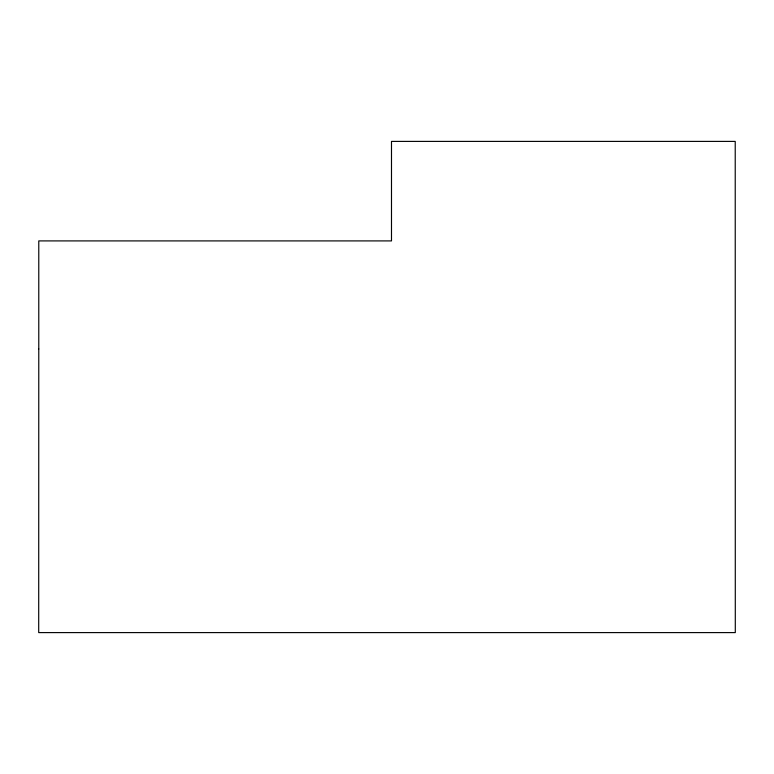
<?xml version="1.0" encoding="UTF-8"?>
<svg xmlns="http://www.w3.org/2000/svg" width="774" height="774" viewBox="0 0 774 774"><rect width="100%" height="100%" fill="white"/><g stroke="black" fill="none" stroke-linecap="round" stroke-linejoin="round"><path stroke-width="1.16" d="M38.777 348.968L38.7 632.6L735.3 632.6L735.223 141.4L391.489 141.4L391.489 240.907L38.777 240.907L38.777 348.968"/></g></svg>
